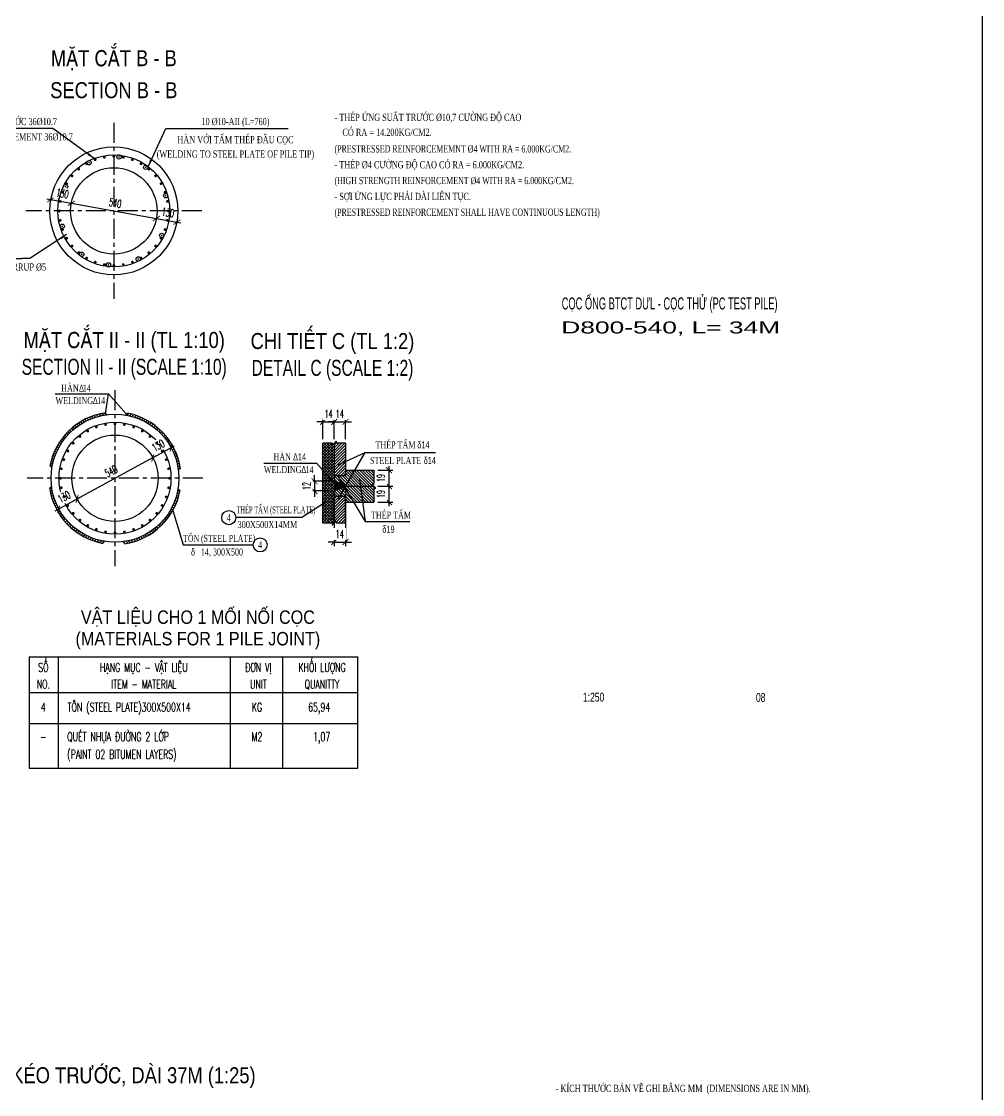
# Model space of a CAD drawing. Extents: x -687 to 808890, y -259 to 107959.
# Drawn here: x 802880 to 808890, y 79269 to 85975 of the extents above; entities that cross this region are included whole.
import ezdxf
from ezdxf.enums import TextEntityAlignment as Align

# ---------------------------------------------------------------- set-up
doc = ezdxf.new("R2010")
doc.units = 0
doc.header["$MEASUREMENT"] = 0
doc.header["$PDMODE"] = 3
doc.linetypes.add('CENTER', pattern=[2, 1.25, -0.25, 0.25, -0.25])
doc.layers.get('0').update_dxf_attribs({"color": 3, "linetype": 'CONTINUOUS'})
doc.layers.get('DEFPOINTS').update_dxf_attribs({"linetype": 'CONTINUOUS'})
for name, color, linetype in [('BORDER', 2, 'CONTINUOUS'), ('COBAN', 3, 'CONTINUOUS'), ('DIMENSION', 4, 'CONTINUOUS'), ('Hatch', 5, 'CONTINUOUS'), ('Kich thuoc', 4, 'CONTINUOUS'), ('KT', 2, 'CONTINUOUS'), ('KTHUOC', 2, 'CONTINUOUS'), ('Net vang', 2, 'CONTINUOUS'), ('Text', 3, 'CONTINUOUS'), ('Thep chu', 1, 'CONTINUOUS'), ('Thep dai', 6, 'CONTINUOUS'), ('Tim', 8, 'CENTER'), ('VIEN', 3, 'CONTINUOUS'), ('VL', 9, 'CONTINUOUS')]:
    doc.layers.add(name, color=color, linetype=linetype)
doc.styles.add('CMB-2', font='VHAVANB.TTF', dxfattribs={"width": 1.5, "height": 2})
doc.styles.add('DIM', font='isocp.shx')
doc.styles.add('HOA', font='VHAVAN.TTF')
doc.styles.add('Kichthuoc', font='romans.shx', dxfattribs={"width": 0.6})
doc.styles.get("Standard").update_dxf_attribs({"font": 'vntimeh.shx', "width": 0.65})
doc.styles.add('SYMBOL', font='greeks.shx', dxfattribs={"width": 0.8})
doc.styles.add('Ten', font='VHARIALN.TTF')
doc.styles.add('THUONG', font='vnsimpleh.shx', dxfattribs={"width": 0.8})
doc.dimstyles.new('10a', dxfattribs={"dimscale": 200, "dimtxt": 0.22, "dimasz": 0.12, "dimexe": 0.12, "dimexo": 0.12, "dimgap": 0.1, "dimtad": 1, "dimdec": 0, "dimlfac": 0.5, "dimzin": 0, "dimdsep": 46, "dimtxsty": 'DIM', "dimblk": 'OBLIQUE', "dimcen": 0.09, "dimdle": 0.12, "dimclrd": 4, "dimclre": 4, "dimclrt": 3, "dimadec": 0, "dimazin": 0, "dimtfac": 1, "dimtdec": 0, "dimtmove": 0, "dimatfit": 0, "dimfxl": 1, "dimtolj": 1, "dimtzin": 0, "dimarcsym": 0})
doc.dimstyles.new('25', dxfattribs={"dimscale": 250, "dimtxt": 0.22, "dimasz": 0.15, "dimexe": 0.15, "dimexo": 0.2, "dimgap": 0.1, "dimtad": 1, "dimdec": 0, "dimzin": 0, "dimdsep": 46, "dimtxsty": 'DIM', "dimblk": 'OBLIQUE', "dimcen": 0.09, "dimdle": 0.15, "dimclrt": 3, "dimadec": 0, "dimazin": 0, "dimtfac": 1, "dimtdec": 0, "dimtix": 1, "dimtmove": 1, "dimatfit": 3, "dimfxl": 1, "dimtolj": 1, "dimtzin": 0, "dimarcsym": 0})
doc.dimstyles.new('Dim 250', dxfattribs={"dimscale": 250, "dimtxt": 0.2, "dimasz": 0.15, "dimexe": 0.1, "dimexo": 0.1, "dimgap": 0.1, "dimtad": 1, "dimdec": 0, "dimlfac": -1, "dimzin": 0, "dimdsep": 46, "dimtxsty": 'Kichthuoc', "dimblk": 'ARCHTICK', "dimcen": 0.1, "dimdle": 0.1, "dimclrd": 4, "dimclre": 4, "dimclrt": 3, "dimadec": 0, "dimazin": 0, "dimtfac": 1, "dimtdec": 0, "dimtix": 1, "dimtmove": 2, "dimatfit": 3, "dimfxl": 1, "dimtfill": 1, "dimtolj": 1, "dimtzin": 0, "dimarcsym": 0})
doc.dimstyles.new('Le 250', dxfattribs={"dimscale": 250, "dimtxt": 0.22, "dimasz": 0.18, "dimexe": 0.1, "dimexo": 0.2, "dimgap": 0.1, "dimtad": 1, "dimdec": 0, "dimzin": 0, "dimdsep": 46, "dimtxsty": 'Kichthuoc', "dimblk": 'ARCHTICK', "dimcen": 0, "dimdle": 0.1, "dimclrd": 2, "dimclre": 2, "dimclrt": 256, "dimadec": 0, "dimazin": 0, "dimtfac": 1, "dimtdec": 0, "dimtix": 1, "dimtmove": 2, "dimatfit": 3, "dimfxl": 1, "dimtolj": 1, "dimtzin": 0, "dimarcsym": 0})

# ---------------------------------------------------------------- blocks, each defined once
blk = doc.blocks.new('_ArchTick')
at = {"color": 0, "linetype": 'ByBlock', "const_width": 0.15}
blk.add_lwpolyline([(-0.5, -0.5), (0.5, 0.5)], dxfattribs=at)
blk = doc.blocks.new('*D332')
at = {"layer": 'Kich thuoc', "color": 4, "lineweight": -2}
for p, q in [((803728.1, 84767.7), (803728.1, 84767.7)), ((803699, 84747.5), (803876.2, 84715.6)), ((803856, 84744.7), (803856, 84744.7))]:
    blk.add_line(p, q, dxfattribs=at)
at = {"layer": 'Kich thuoc', "color": 4, "lineweight": -2, "xscale": 37.5, "yscale": 37.5, "zscale": 37.5}
for p, rotation in [((803723.6, 84743.1), 169.8069667111609), ((803851.6, 84720.1), 349.8069667111608)]:
    blk.add_blockref('_ArchTick', p, dxfattribs=dict(at, rotation=rotation))
at = {"layer": 'Kich thuoc', "color": 3, "insert": (803796.5, 84780.8), "char_height": 50, "attachment_point": 5, "rotation": 349.80697, "style": 'Kichthuoc', "bg_fill": 3, "box_fill_scale": 1.25, "bg_fill_color": 256, "bg_fill_true_color": 13158600, "bg_fill_transparency": 11732736}
blk.add_mtext('\\A1;130', dxfattribs=at)
at = {"layer": 'DEFPOINTS', "color": 0}
for p in [(803723.6, 84743.1), (803851.6, 84720.1), (803851.6, 84720.1)]:
    blk.add_point(p, dxfattribs=at)
blk = doc.blocks.new('*D333')
at = {"layer": 'DEFPOINTS', "color": 0}
for p in [(803192.2, 84838.6), (803723.6, 84743.1), (803723.6, 84743.1)]:
    blk.add_point(p, dxfattribs=at)
at = {"layer": 'Kich thuoc', "color": 4, "lineweight": -2}
for p, q in [((803167.6, 84843), (803748.3, 84738.6)), ((803187.7, 84814), (803187.7, 84814)), ((803719.2, 84718.5), (803719.2, 84718.5))]:
    blk.add_line(p, q, dxfattribs=at)
at = {"layer": 'Kich thuoc', "color": 4, "lineweight": -2, "xscale": 37.5, "yscale": 37.5, "zscale": 37.5}
for p, rotation in [((803192.2, 84838.6), 169.8069667109831), ((803723.6, 84743.1), 349.8069667109831)]:
    blk.add_blockref('_ArchTick', p, dxfattribs=dict(at, rotation=rotation))
at = {"layer": 'Kich thuoc', "color": 3, "insert": (803466.8, 84840), "char_height": 50, "attachment_point": 5, "rotation": 349.80697, "style": 'Kichthuoc', "bg_fill": 3, "box_fill_scale": 1.25, "bg_fill_color": 256, "bg_fill_true_color": 13158600, "bg_fill_transparency": 8900492}
blk.add_mtext('\\A1;540', dxfattribs=at)
blk = doc.blocks.new('*D334')
at = {"layer": 'Kich thuoc', "color": 4, "lineweight": -2}
for p, q in [((803039.6, 84866), (803216.8, 84834.2)), ((803068.6, 84886.2), (803068.6, 84886.2)), ((803196.6, 84863.2), (803196.6, 84863.2))]:
    blk.add_line(p, q, dxfattribs=at)
at = {"layer": 'Kich thuoc', "color": 4, "lineweight": -2, "xscale": 37.5, "yscale": 37.5, "zscale": 37.5}
for p, rotation in [((803064.2, 84861.6), 169.8069667108236), ((803192.2, 84838.6), 349.8069667108236)]:
    blk.add_blockref('_ArchTick', p, dxfattribs=dict(at, rotation=rotation))
at = {"layer": 'Kich thuoc', "color": 3, "insert": (803137, 84899.3), "char_height": 50, "attachment_point": 5, "rotation": 349.80697, "style": 'Kichthuoc', "bg_fill": 3, "box_fill_scale": 1.25, "bg_fill_color": 256, "bg_fill_true_color": 13158600, "bg_fill_transparency": 8900492}
blk.add_mtext('\\A1;130', dxfattribs=at)
at = {"layer": 'DEFPOINTS', "color": 0}
for p in [(803064.2, 84861.6), (803192.2, 84838.6), (803192.2, 84838.6)]:
    blk.add_point(p, dxfattribs=at)
blk = doc.blocks.new('*D408')
at = {"layer": 'DEFPOINTS', "color": 0}
for p in [(804835.7, 83098.8), (804905.7, 83078.8)]:
    blk.add_point(p, dxfattribs=at)
at = {"layer": 'Kich thuoc', "color": 4, "lineweight": -2}
for p, q in [((804835.7, 83073.8), (804835.7, 82696.7)), ((804905.7, 83053.8), (804905.7, 82696.7)), ((804835.7, 82721.7), (804798.2, 82721.7)), ((804835.7, 82721.7), (804905.7, 82721.7)), ((804905.7, 82721.7), (804943.2, 82721.7))]:
    blk.add_line(p, q, dxfattribs=at)
at = {"layer": 'Kich thuoc', "color": 4, "lineweight": -2, "xscale": 37.5, "yscale": 37.5, "zscale": 37.5}
blk.add_blockref('_ArchTick', (804835.7, 82721.7), dxfattribs=at)
at = {"layer": 'Kich thuoc', "color": 4, "lineweight": -2, "xscale": 37.5, "yscale": 37.5, "zscale": 37.5, "rotation": 180}
blk.add_blockref('_ArchTick', (804905.7, 82721.7), dxfattribs=at)
at = {"layer": 'Kich thuoc', "color": 3, "insert": (804870.7, 82771.7), "char_height": 50, "attachment_point": 5, "style": 'Kichthuoc', "bg_fill": 3, "box_fill_scale": 1.25, "bg_fill_color": 256, "bg_fill_true_color": 13158600, "bg_fill_transparency": 2033392}
blk.add_mtext('\\A1;14', dxfattribs=at)
at = {"layer": 'DEFPOINTS', "color": 0}
blk.add_point((804905.7, 82721.7), dxfattribs=at)
blk = doc.blocks.new('_Oblique')
at = {"color": 0, "linetype": 'ByBlock', "lineweight": -2}
blk.add_line((-0.5, -0.5), (0.5, 0.5), dxfattribs=at)
blk = doc.blocks.new('*D409')
at = {"layer": 'DEFPOINTS', "color": 0}
for p in [(804835.7, 83101.3), (804835.7, 83040.7)]:
    blk.add_point(p, dxfattribs=at)
at = {"layer": 'Kich thuoc', "color": 4, "lineweight": -2}
for p, q in [((804810.7, 83101.3), (804688.3, 83101.3)), ((804713.3, 83101.3), (804713.3, 83138.8)), ((804713.3, 83101.3), (804713.3, 83040.7)), ((804810.7, 83040.7), (804688.3, 83040.7)), ((804713.3, 83040.7), (804713.3, 83003.2))]:
    blk.add_line(p, q, dxfattribs=at)
at = {"layer": 'Kich thuoc', "color": 4, "lineweight": -2, "xscale": 37.5, "yscale": 37.5, "zscale": 37.5}
for p, rotation in [((804713.3, 83101.3), 270), ((804713.3, 83040.7), 90)]:
    blk.add_blockref('_ArchTick', p, dxfattribs=dict(at, rotation=rotation))
at = {"layer": 'Kich thuoc', "color": 3, "insert": (804663.3, 83071), "char_height": 50, "attachment_point": 5, "rotation": 90, "style": 'Kichthuoc', "bg_fill": 3, "box_fill_scale": 1.25, "bg_fill_color": 256, "bg_fill_true_color": 13158600, "bg_fill_transparency": 4787272}
blk.add_mtext('\\A1;12', dxfattribs=at)
at = {"layer": 'DEFPOINTS', "color": 0}
blk.add_point((804713.3, 83040.7), dxfattribs=at)
blk = doc.blocks.new('*D410')
at = {"layer": 'Kich thuoc', "color": 4, "lineweight": -2}
for p, q in [((805178.2, 83096.3), (805178.2, 82946.3)), ((805108.1, 83071.3), (805203.2, 83071.3)), ((805108.1, 82971.3), (805203.2, 82971.3))]:
    blk.add_line(p, q, dxfattribs=at)
at = {"layer": 'Kich thuoc', "color": 4, "lineweight": -2, "xscale": 37.5, "yscale": 37.5, "zscale": 37.5}
for p, rotation in [((805178.2, 83071.3), 90), ((805178.2, 82971.3), 270)]:
    blk.add_blockref('_ArchTick', p, dxfattribs=dict(at, rotation=rotation))
at = {"layer": 'Kich thuoc', "color": 3, "insert": (805128.2, 83021.3), "char_height": 50, "attachment_point": 5, "rotation": 90, "style": 'Kichthuoc', "bg_fill": 3, "box_fill_scale": 1.25, "bg_fill_color": 256, "bg_fill_true_color": 13158600, "bg_fill_transparency": 12590892}
blk.add_mtext('\\A1;19', dxfattribs=at)
at = {"layer": 'DEFPOINTS', "color": 0}
for p in [(805083.1, 83071.3), (805083.1, 82971.3), (805178.2, 82971.3)]:
    blk.add_point(p, dxfattribs=at)
blk = doc.blocks.new('*D411')
at = {"layer": 'Kich thuoc', "color": 4, "lineweight": -2}
for p, q in [((805108.1, 83171.3), (805203.2, 83171.3)), ((805178.2, 83196.3), (805178.2, 83046.3)), ((805108.1, 83071.3), (805203.2, 83071.3))]:
    blk.add_line(p, q, dxfattribs=at)
at = {"layer": 'Kich thuoc', "color": 4, "lineweight": -2, "xscale": 37.5, "yscale": 37.5, "zscale": 37.5}
for p, rotation in [((805178.2, 83171.3), 90), ((805178.2, 83071.3), 270)]:
    blk.add_blockref('_ArchTick', p, dxfattribs=dict(at, rotation=rotation))
at = {"layer": 'Kich thuoc', "color": 3, "insert": (805128.2, 83121.3), "char_height": 50, "attachment_point": 5, "rotation": 90, "style": 'Kichthuoc', "bg_fill": 3, "box_fill_scale": 1.25, "bg_fill_color": 256, "bg_fill_true_color": 13158600, "bg_fill_transparency": 12587796}
blk.add_mtext('\\A1;19', dxfattribs=at)
at = {"layer": 'DEFPOINTS', "color": 0}
for p in [(805083.1, 83171.3), (805083.1, 83071.3), (805178.2, 83071.3)]:
    blk.add_point(p, dxfattribs=at)
blk = doc.blocks.new('*D412')
at = {"layer": 'DEFPOINTS', "color": 0}
for p in [(804835.7, 83340), (804905.7, 83340)]:
    blk.add_point(p, dxfattribs=at)
at = {"layer": 'Kich thuoc', "color": 4, "lineweight": -2}
for p, q in [((804835.7, 83365), (804835.7, 83496.9)), ((804905.7, 83365), (804905.7, 83496.9)), ((804835.7, 83471.9), (804798.2, 83471.9)), ((804835.7, 83471.9), (804905.7, 83471.9)), ((804905.7, 83471.9), (804943.2, 83471.9))]:
    blk.add_line(p, q, dxfattribs=at)
at = {"layer": 'Kich thuoc', "color": 4, "lineweight": -2, "xscale": 37.5, "yscale": 37.5, "zscale": 37.5}
blk.add_blockref('_ArchTick', (804835.7, 83471.9), dxfattribs=at)
at = {"layer": 'Kich thuoc', "color": 4, "lineweight": -2, "xscale": 37.5, "yscale": 37.5, "zscale": 37.5, "rotation": 180}
blk.add_blockref('_ArchTick', (804905.7, 83471.9), dxfattribs=at)
at = {"layer": 'Kich thuoc', "color": 3, "insert": (804870.7, 83521.9), "char_height": 50, "attachment_point": 5, "style": 'Kichthuoc', "bg_fill": 3, "box_fill_scale": 1.25, "bg_fill_color": 256, "bg_fill_true_color": 13158600, "bg_fill_transparency": 12591408}
blk.add_mtext('\\A1;14', dxfattribs=at)
at = {"layer": 'DEFPOINTS', "color": 0}
blk.add_point((804905.7, 83471.9), dxfattribs=at)
blk = doc.blocks.new('*D413')
at = {"layer": 'DEFPOINTS', "color": 0}
for p in [(804765.7, 83340), (804835.7, 83340)]:
    blk.add_point(p, dxfattribs=at)
at = {"layer": 'Kich thuoc', "color": 4, "lineweight": -2}
for p, q in [((804765.7, 83365), (804765.7, 83496.9)), ((804835.7, 83365), (804835.7, 83496.9)), ((804765.7, 83471.9), (804728.2, 83471.9)), ((804765.7, 83471.9), (804835.7, 83471.9)), ((804835.7, 83471.9), (804873.2, 83471.9))]:
    blk.add_line(p, q, dxfattribs=at)
at = {"layer": 'Kich thuoc', "color": 4, "lineweight": -2, "xscale": 37.5, "yscale": 37.5, "zscale": 37.5}
blk.add_blockref('_ArchTick', (804765.7, 83471.9), dxfattribs=at)
at = {"layer": 'Kich thuoc', "color": 4, "lineweight": -2, "xscale": 37.5, "yscale": 37.5, "zscale": 37.5, "rotation": 180}
blk.add_blockref('_ArchTick', (804835.7, 83471.9), dxfattribs=at)
at = {"layer": 'Kich thuoc', "color": 3, "insert": (804800.7, 83521.9), "char_height": 50, "attachment_point": 5, "style": 'Kichthuoc', "bg_fill": 3, "box_fill_scale": 1.25, "bg_fill_color": 256, "bg_fill_true_color": 13158600, "bg_fill_transparency": 0}
blk.add_mtext('\\A1;14', dxfattribs=at)
at = {"layer": 'DEFPOINTS', "color": 0}
blk.add_point((804835.7, 83471.9), dxfattribs=at)
blk = doc.blocks.new('*D414')
at = {"layer": 'Kich thuoc', "color": 4, "lineweight": -2}
for p, q in [((803092, 82917), (803250, 83003.1)), ((803240, 82969.2), (803240, 82969.2)), ((803125.9, 82907), (803125.9, 82907))]:
    blk.add_line(p, q, dxfattribs=at)
at = {"layer": 'Kich thuoc', "color": 4, "lineweight": -2, "xscale": 37.5, "yscale": 37.5, "zscale": 37.5}
for p, rotation in [((803228.1, 82991.1), 28.58698925842273), ((803113.9, 82928.9), 208.5869892584228)]:
    blk.add_blockref('_ArchTick', p, dxfattribs=dict(at, rotation=rotation))
at = {"layer": 'Kich thuoc', "color": 3, "insert": (803147.1, 83003.9), "char_height": 50, "attachment_point": 5, "rotation": 28.58699, "style": 'Kichthuoc', "bg_fill": 3, "box_fill_scale": 1.25, "bg_fill_color": 256, "bg_fill_true_color": 13158600, "bg_fill_transparency": 3405626}
blk.add_mtext('\\A1;130', dxfattribs=at)
at = {"layer": 'DEFPOINTS', "color": 0}
for p in [(803228.1, 82991.1), (803228.1, 82991.1), (803113.9, 82928.9)]:
    blk.add_point(p, dxfattribs=at)
blk = doc.blocks.new('*D415')
at = {"layer": 'DEFPOINTS', "color": 0}
for p in [(803702.2, 83249.5), (803702.2, 83249.5), (803228.1, 82991.1)]:
    blk.add_point(p, dxfattribs=at)
at = {"layer": 'Kich thuoc', "color": 4, "lineweight": -2}
for p, q in [((803206.1, 82979.2), (803724.2, 83261.5)), ((803714.2, 83227.6), (803714.2, 83227.6))]:
    blk.add_line(p, q, dxfattribs=at)
at = {"layer": 'Kich thuoc', "color": 4, "lineweight": -2, "xscale": 37.5, "yscale": 37.5, "zscale": 37.5}
for p, rotation in [((803702.2, 83249.5), 28.58698925857877), ((803228.1, 82991.1), 208.5869892585788)]:
    blk.add_blockref('_ArchTick', p, dxfattribs=dict(at, rotation=rotation))
at = {"layer": 'Kich thuoc', "color": 3, "insert": (803441.2, 83164.2), "char_height": 50, "attachment_point": 5, "rotation": 28.58699, "style": 'Kichthuoc', "bg_fill": 3, "box_fill_scale": 1.25, "bg_fill_color": 256, "bg_fill_true_color": 13158600, "bg_fill_transparency": 0}
blk.add_mtext('\\A1;540', dxfattribs=at)
blk = doc.blocks.new('*D416')
at = {"layer": 'Kich thuoc', "color": 4, "lineweight": -2}
for p, q in [((803680.3, 83237.5), (803838.3, 83323.7)), ((803828.4, 83289.8), (803828.4, 83289.8)), ((803714.2, 83227.6), (803714.2, 83227.6))]:
    blk.add_line(p, q, dxfattribs=at)
at = {"layer": 'Kich thuoc', "color": 4, "lineweight": -2, "xscale": 37.5, "yscale": 37.5, "zscale": 37.5}
for p, rotation in [((803816.4, 83311.7), 28.58698925876108), ((803702.2, 83249.5), 208.5869892587611)]:
    blk.add_blockref('_ArchTick', p, dxfattribs=dict(at, rotation=rotation))
at = {"layer": 'Kich thuoc', "color": 3, "insert": (803735.4, 83324.5), "char_height": 50, "attachment_point": 5, "rotation": 28.58699, "style": 'Kichthuoc', "bg_fill": 3, "box_fill_scale": 1.25, "bg_fill_color": 256, "bg_fill_true_color": 13158600, "bg_fill_transparency": 12591408}
blk.add_mtext('\\A1;130', dxfattribs=at)
at = {"layer": 'DEFPOINTS', "color": 0}
for p in [(803816.4, 83311.7), (803816.4, 83311.7), (803702.2, 83249.5)]:
    blk.add_point(p, dxfattribs=at)

msp = doc.modelspace()

# ---------------------------------------------------------------- hatches: boundary and pattern name
at = {"layer": 'VL'}
h = msp.add_hatch(dxfattribs=at)
h.set_pattern_fill('ANSI31', color=256, scale=100, style=0)
h.set_pattern_definition([(45, (29899.795, -25496.306), (-8.83883476, 8.83883476), [])])
h.paths.add_polyline_path([(804905.7, 83340), (804848.2, 83340), (804848.2, 83352.5), (804835.7, 83340), (804835.7, 83136.3), (804905.7, 83136.3)])
h.paths.add_polyline_path([(804905.7, 83006.3), (804835.7, 83006.3), (804835.7, 82839.9), (804848.2, 82852.4), (804848.2, 82839.9), (804905.7, 82839.9)])
h = msp.add_hatch(dxfattribs=at)
h.set_pattern_fill('ANSI31', color=256, scale=100, angle=90, style=0)
h.set_pattern_definition([(135, (29899.795, -25496.306), (-8.83883476, -8.83883476), [])])
h.paths.add_polyline_path([(805083.1, 83058.8), (805095.6, 83058.8), (805083.1, 83071.3), (804905.7, 83071.3), (804905.7, 83063.8), (804835.7, 83041.3), (804835.7, 83006.3), (804905.7, 83006.3), (804905.7, 82971.3), (805083.1, 82971.3)])

# ---------------------------------------------------------------- linework, layer by layer
for centre, radius in [((803457.9, 84790.8), 400), ((803465.2, 83120.3), 270)]:
    msp.add_circle(centre, radius)
at = {"layer": 'BORDER'}
for p, q in [((802929.6, 82005.1), (804984.4, 82005.1)), ((802929.6, 82005.1), (802929.6, 81309.6)), ((804984.4, 81309.6), (804984.4, 82005.1)), ((802929.6, 81309.6), (804984.4, 81309.6))]:
    msp.add_line(p, q, dxfattribs=at)
at = {"layer": 'COBAN'}
for p, q in [((804765.7, 82839.9), (804765.7, 83340)), ((804905.7, 83340), (804905.7, 83136.3)), ((804905.7, 83171.3), (805083.1, 83171.3)), ((804835.7, 82839.9), (804835.7, 83041.3)), ((804905.7, 82839.9), (804905.7, 83006.3))]:
    msp.add_line(p, q, dxfattribs=at)
at = {"layer": 'DIMENSION'}
for p, q in [((803110.1, 82005.1), (803110.1, 81309.6)), ((804187, 81309.6), (804187, 82005.1)), ((804515.3, 81309.6), (804515.3, 82005.1)), ((802929.6, 81782.3), (804984.4, 81782.3)), ((802929.6, 81587.7), (804984.4, 81587.7))]:
    msp.add_line(p, q, dxfattribs=at)
at = {"layer": 'Hatch'}
for centre in [(803303.3, 85092), (803491, 85128), (803658, 85063.7), (803156.2, 84943), (803782, 84885.3), (803135.3, 84694.6), (803757.8, 84638.1), (803257.5, 84520.3), (803610.2, 84490.7), (803424.9, 84453.7)]:
    msp.add_circle(centre, 13.5, dxfattribs=at)
at = {"layer": 'KT'}
for p, q in [((805083.1, 83058.8), (805083.1, 82971.3)), ((804823.2, 82839.9), (804765.7, 82839.9)), ((804823.2, 82827.4), (804848.2, 82852.4)), ((804823.2, 82839.9), (804823.2, 82827.4)), ((804848.2, 82852.4), (804848.2, 82839.9)), ((804905.7, 82839.9), (804848.2, 82839.9))]:
    msp.add_line(p, q, dxfattribs=at)
msp.add_circle((804176.8, 82874.2), 44, dxfattribs=at)
at = {"layer": 'KTHUOC'}
for p, q in [((803092.2, 83648.1), (803423.7, 83648.1)), ((803892.1, 82703.9), (804329, 82703.9))]:
    msp.add_line(p, q, dxfattribs=at)
msp.add_circle((804373, 82703.9), 44, dxfattribs=at)
for points in [[(803405.4, 83529.7), (803407.3, 83516.1), (803420.9, 83517.9)], [(803540.3, 83527.2), (803537.8, 83513.7), (803524.3, 83515.9)], [(803058.3, 83195.5), (803071.8, 83193), (803069.5, 83179.5)], [(803874.5, 83180.1), (803861, 83178.1), (803862.7, 83164.5)], [(803872, 83045.2), (803858.5, 83047.7), (803860.8, 83061.2)], [(803390, 82713.5), (803392.5, 82727), (803406, 82724.7)], [(803524.9, 82710.9), (803523, 82724.5), (803509.4, 82722.8)]]:
    msp.add_solid(points, dxfattribs=at)
at = {"layer": 'Net vang', "const_width": 5.35}
for points in [[(803301.1, 85091.6, 1), (803305.5, 85092.5, 1)], [(803488.9, 85128.9, 1), (803493, 85127.1, 1)], [(803656.9, 85065.6, 1), (803659.2, 85061.7, 1)], [(803154.7, 84941.3, 1), (803157.7, 84944.7, 1)], [(803782.3, 84887.6, 1), (803781.8, 84883.1, 1)], [(803135.1, 84692.4, 1), (803135.5, 84696.9, 1)], [(803759.3, 84639.8, 1), (803756.3, 84636.4, 1)], [(803258.7, 84518.3, 1), (803256.4, 84522.2, 1)], [(803612.4, 84491.1, 1), (803608, 84490.2, 1)], [(803426.9, 84452.8, 1), (803422.8, 84454.6, 1)]]:
    msp.add_lwpolyline(points, format="xyb", close=True, dxfattribs=at)
at = {"layer": 'Thep chu'}
msp.add_lwpolyline([(796062.4, 71239), (808889.6, 71239), (808889.6, 106534.8), (796062.4, 106534.8)], close=True, dxfattribs=at)
at = {"layer": 'Thep chu', "const_width": 8.56}
for points in [[(803284, 85083.5, 1), (803291.4, 85087.8, 1)], [(803337.5, 85109.2, 1), (803345.5, 85112.2, 1)], [(803394.6, 85125.3, 1), (803403, 85126.8, 1)], [(803453.6, 85131.2, 1), (803462.2, 85131.2, 1)], [(803512.8, 85126.8, 1), (803521.2, 85125.3, 1)], [(803570.3, 85112.2, 1), (803578.4, 85109.2, 1)], [(803624.4, 85087.8, 1), (803631.8, 85083.5, 1)], [(803235.8, 85048.8, 1), (803242.4, 85054.4, 1)], [(803673.4, 85054.4, 1), (803680, 85048.8, 1)], [(803194.4, 85006.4, 1), (803199.9, 85012.9, 1)], [(803715.9, 85012.9, 1), (803721.4, 85006.4, 1)], [(803750.6, 84964.7, 1), (803754.8, 84957.3, 1)], [(803123.4, 84727.5, 1), (803121.9, 84735.9, 1)], [(803139.5, 84670.4, 1), (803136.6, 84678.4, 1)], [(803165.3, 84616.9, 1), (803161, 84624.3, 1)], [(803754.8, 84624.3, 1), (803750.6, 84616.9, 1)], [(803199.9, 84568.8, 1), (803194.4, 84575.3, 1)], [(803721.4, 84575.3, 1), (803715.9, 84568.8, 1)], [(803242.4, 84527.3, 1), (803235.8, 84532.8, 1)], [(803291.4, 84493.9, 1), (803284, 84498.2, 1)], [(803631.8, 84498.2, 1), (803624.4, 84493.9, 1)], [(803680, 84532.8, 1), (803673.4, 84527.3, 1)], [(803345.5, 84469.5, 1), (803337.5, 84472.4, 1)], [(803403, 84454.9, 1), (803394.6, 84456.4, 1)], [(803462.2, 84450.4, 1), (803453.6, 84450.4, 1)], [(803521.2, 84456.4, 1), (803512.8, 84454.9, 1)], [(803578.4, 84472.4, 1), (803570.3, 84469.5, 1)], [(803291.2, 83413, 1), (803298.7, 83417.3, 1)], [(803344.7, 83438.7, 1), (803352.7, 83441.7, 1)], [(803401.8, 83454.8, 1), (803410.3, 83456.3, 1)], [(803460.9, 83460.7, 1), (803469.4, 83460.7, 1)], [(803520, 83456.3, 1), (803528.5, 83454.8, 1)], [(803577.6, 83441.7, 1), (803585.6, 83438.7, 1)], [(803201.6, 83335.8, 1), (803207.1, 83342.4, 1)], [(803243.1, 83378.3, 1), (803249.6, 83383.8, 1)], [(803143.8, 83232.7, 1), (803146.7, 83240.8, 1)], [(803129.2, 83175.2, 1), (803130.7, 83183.6, 1)], [(803799.6, 83183.6, 1), (803801.1, 83175.2, 1)], [(803124.8, 83116, 1), (803124.8, 83124.6, 1)], [(803805.6, 83124.6, 1), (803805.6, 83116, 1)], [(803786.5, 83007.9, 1), (803783.6, 82999.9, 1)], [(803801.1, 83065.4, 1), (803799.6, 83057, 1)], [(803728.7, 82904.8, 1), (803723.2, 82898.2, 1)], [(803249.6, 82856.8, 1), (803243.1, 82862.3, 1)], [(803298.7, 82823.4, 1), (803291.2, 82827.7, 1)], [(803639.1, 82827.7, 1), (803631.6, 82823.4, 1)], [(803687.2, 82862.3, 1), (803680.7, 82856.8, 1)], [(803352.7, 82799, 1), (803344.7, 82801.9, 1)], [(803410.3, 82784.3, 1), (803401.8, 82785.8, 1)], [(803469.4, 82779.9, 1), (803460.9, 82779.9, 1)], [(803528.5, 82785.8, 1), (803520, 82784.3, 1)], [(803585.6, 82801.9, 1), (803577.6, 82799, 1)]]:
    msp.add_lwpolyline(points, format="xyb", close=True, dxfattribs=at)
at = {"layer": 'Thep dai'}
msp.add_circle((803465.2, 83120.3), 350, dxfattribs=at)
at = {"layer": 'VIEN'}
for p, q in [((803405.4, 83529.7), (803407.3, 83516.1)), ((803537.8, 83513.7), (803540.3, 83527.2)), ((803071.8, 83193), (803058.3, 83195.5)), ((803874.5, 83180.1), (803861, 83178.1)), ((803858.5, 83047.7), (803872, 83045.2)), ((803392.5, 82727), (803390, 82713.5)), ((803524.9, 82710.9), (803523, 82724.5))]:
    msp.add_line(p, q, dxfattribs=at)

# ---------------------------------------------------------------- texts
at = {"layer": 'Text', "color": 3, "style": 'Ten'}
for s, p in [('mÆt c¾t B - B', (803457.9, 85695.1)), ('Section B - B', (803457.9, 85495.1)), ('mÆt c¾t ii - ii (TL 1:10)', (803522.8, 83934.2)), ('chi tiÕt c (TL 1:2)', (804825, 83927.6)), ('C¾t däc cäc èng btct dù øng lùc D800-540 kÐo tr\xadíc, dµi 37m (1:25)', (802202.5, 79339.9))]:
    msp.add_text(s, height=100, dxfattribs=at).set_placement(p, align=Align.CENTER)
at = {"layer": 'Text'}
for s, height, width, p in [('thÐp øng suÊt tr\xadíc 36%%c10.7', 45, 0.65, (802711.3, 85327)), ('10 %%C10-aii (l=760)', 45, 0.65, (804218.5, 85327)), ('prestressed reinforcement 36%%c10.7', 45, 0.65, (802711.3, 85231.4)), ('hµn víi tÊm thÐp ®Çu cäc', 45, 0.65, (804218.5, 85213.6)), ('(welding to steel plate of pile tip)', 45, 0.65, (804218.5, 85123.6)), ('torsional stirrup %%C5', 45, 0.65, (802739.1, 84418)), ('T«n (steel plate)', 44, 0.6, (804117.5, 82722.7)), (' 14, 300x500', 44, 0.75, (804127.6, 82637.6))]:
    msp.add_text(s, height=height, dxfattribs=dict(at, width=width)).set_placement(p, align=Align.CENTER)
for s, height, width, p in [('- thÐp øng suÊt tr\xadíc %%c10,7 c\xadêng ®é cao', 45, 0.65, (804837.7, 85353)), ('cã rA = 14.200kg/cm2.', 45, 0.65, (804887.1, 85259.4)), ('(prestressed reinforcememnt %%C4 with rA = 6.000kg/cm2.', 45, 0.6, (804837.7, 85156)), ('- thÐp %%C4 c\xadêng ®é cao cã rA = 6.000kg/cm2.', 45, 0.65, (804837.7, 85057)), ('(high strength reinforcement %%C4 with rA = 6.000kg/cm2.', 45, 0.6, (804837.7, 84958)), ('- sîi øng lùc ph¶i dµi liªn tôc.', 45, 0.65, (804837.7, 84859)), ('(prestressed reinforcement shall have continuous length)', 45, 0.6, (804837.7, 84760)), ('Hµn  14', 44, 0.75, (803129.1, 83661.1)), ('welding  14', 44, 0.75, (803093.2, 83583.6)), ('ThÐp tÊm', 44, 0.75, (805093.6, 83306.8)), ('Hµn', 44, 0.75, (804456.5, 83231.8)), ('ThÐp tÊm (steel plate)', 44, 0.5, (804224.6, 82901.4)), ('300x500x14mm', 44, 0.7, (804231.4, 82809.1)), ('- kÝch th\xadíc b¶n vÏ ghi b»ng mm  (dimensions are in mm).', 45, 0.65, (806221, 79285.3))]:
    msp.add_text(s, height=height, dxfattribs=dict(at, width=width)).set_placement(p)
at = {"layer": 'Text', "color": 2, "style": 'CMB-2'}
for s, width, p, p2 in [('Cäc èng btct d\xadl - cäc thö (PC test Pile) ', 0.613123, (806258.5, 84175), (807623.9, 84175)), ('D800-540, L= 34m', 1.608333, (806255.7, 84025), (807623.9, 84025))]:
    msp.add_text(s, height=75, dxfattribs=dict(at, width=width)).set_placement(p, p2, align=Align.FIT)
at = {"layer": 'Text', "color": 3, "style": 'Ten', "width": 0.85}
for s, p in [('section ii - ii (scale 1:10)', (803522.8, 83766.9)), ('detail c (scale 1:2)', (804825, 83760.2))]:
    msp.add_text(s, height=100, dxfattribs=at).set_placement(p, align=Align.CENTER)
at = {"layer": 'Text'}
for s, height, style, width, p in [('D', 44, 'SYMBOL', 0.75, (803240.6, 83661.1)), ('D', 44, 'SYMBOL', 0.75, (803327.1, 83583.6)), ('d14', 44, 'SYMBOL', 0.75, (805355.7, 83306.8)), ('D14', 44, 'SYMBOL', 0.75, (804578.7, 83231.8)), ('d14', 44, 'SYMBOL', 0.75, (805395.5, 83209.4)), ('d19', 44, 'SYMBOL', 0.75, (805137.2, 82779.5)), ('d', 44, 'SYMBOL', 0.75, (803940.6, 82637.6)), ('t«n (steel plate)300x500x14', 55, 'THUONG', 0.65, (803169.2, 81662.5)), ('quÐt nhùa ®\xadêng 2 líp', 55, 'THUONG', 0.65, (803166.8, 81477.7)), ('(paint 02 bitumen layers)', 55, 'THUONG', 0.65, (803166.8, 81368))]:
    msp.add_text(s, height=height, dxfattribs=dict(at, style=style, width=width)).set_placement(p)
at = {"layer": 'Text', "width": 0.7}
for p in [(804176.8, 82874.2), (804373, 82703.9)]:
    msp.add_text('4', height=44, dxfattribs=at).set_placement(p, align=Align.MIDDLE)
at = {"layer": 'Text'}
for s, height, style, width, p in [('vËt liÖu cho 1 mèi nèi cäc', 83.81, 'HOA', 0.9, (803983.6, 82210.4)), ('(materials for 1 pile joint)', 83.81, 'HOA', 0.9, (803983.6, 82075.9)), ('sè', 55, 'THUONG', 0.65, (803017.3, 81910.4)), ('h¹ng môc - vËt liÖu', 55, 'THUONG', 0.65, (803645.5, 81910.4)), ('®¬n vÞ', 55, 'THUONG', 0.65, (804361.7, 81910.4)), ('khèi l\xadîng', 55, 'THUONG', 0.65, (804760, 81910.4)), ('no.', 55, 'THUONG', 0.65, (803017.3, 81805.5)), ('item - material', 55, 'THUONG', 0.65, (803645.5, 81805.5)), ('unit', 55, 'THUONG', 0.65, (804361.7, 81805.5)), ('quanitty', 55, 'THUONG', 0.65, (804760, 81805.5)), ('4', 55, 'THUONG', 0.65, (803017.3, 81662.5)), ('kg', 55, 'THUONG', 0.65, (804352.9, 81662.5)), ('-', 55, 'THUONG', 0.65, (803017.3, 81477.7)), ('m2', 55, 'THUONG', 0.65, (804352.9, 81477.7))]:
    msp.add_text(s, height=height, dxfattribs=dict(at, style=style, width=width)).set_placement(p, align=Align.CENTER)
at = {"layer": 'Text', "color": 4, "style": 'Ten', "width": 0.85}
for s, p in [('1:250', (806457.7, 81724.9)), ('08', (807502.4, 81723.3))]:
    msp.add_text(s, height=55, dxfattribs=at).set_placement(p, align=Align.CENTER)
at = {"layer": 'Text', "style": 'THUONG', "width": 0.65}
for s, p in [('65,94', (804810.9, 81662.5)), ('1,07', (804810.9, 81477.7))]:
    msp.add_text(s, height=55, dxfattribs=at).set_placement(p, align=Align.RIGHT)

# ---------------------------------------------------------------- leaders
at = {"layer": 'Kich thuoc'}
for points in [[(803334.6, 85118.4), (803077.1, 85306.7), (802825.8, 85306.7)], [(803671.8, 85066.6), (803782.7, 85306.7), (804548.7, 85306.7)], [(802378, 84629.6), (802478.5, 84493.3), (802882.2, 84493.3)], [(803161.8, 84642.9), (802933.3, 84493.3), (802882.2, 84493.3)]]:
    msp.add_leader(points, dimstyle='Le 250', override={"dimtad": 0}, dxfattribs=at)
at = {"layer": 'KTHUOC'}
for points in [[(803406.4, 83522.9), (803423.7, 83648.1)], [(803534.8, 83523.3), (803423.7, 83648.1)], [(804860.7, 83204.9), (805029.9, 83282.2)], [(804993.9, 83116.3), (805029.9, 82850.4)], [(803826.3, 82918.5), (803892.1, 82703.9)]]:
    msp.add_leader(points, dimstyle='10a', dxfattribs=at)

# ---------------------------------------------------------------- next in the draw order: dimensions: what is measured, and where the dimension line sits
at = {"layer": 'Kich thuoc'}
for p1, p2, picture, middle in [((803723.6, 84743.1), (803851.6, 84720.1), '*D332', (803796.5, 84780.8)), ((803113.9, 82928.9), (803228.1, 82991.1), '*D414', (803147.1, 83003.9))]:
    dim = msp.add_aligned_dim(p1=p1, p2=p2, distance=0, dimstyle='Dim 250', dxfattribs=at)
    dim.commit()
    dim.dimension.update_dxf_attribs({"geometry": picture, "text_midpoint": middle})
dim = msp.add_linear_dim(base=(804905.7, 82721.7), p1=(804835.7, 83098.8), p2=(804905.7, 83078.8), dimstyle='Dim 250', override={"dimlfac": 0.2}, dxfattribs=at)
dim.commit()
dim.dimension.update_dxf_attribs({"geometry": '*D408', "text_midpoint": (804870.7, 82771.7)})

# ---------------------------------------------------------------- next in the draw order: hatches: boundary and pattern name
at = {"layer": 'VL'}
h = msp.add_hatch(dxfattribs=at)
h.set_pattern_fill('ANSI31', color=256, scale=100, angle=90, style=0)
h.set_pattern_definition([(135, (789256.914, 85384.802), (-8.838835, -8.838835), [])])
h.paths.add_polyline_path([(804905.7, 83136.3), (804835.7, 83136.3), (804835.7, 83101.3), (804905.7, 83078.8), (804905.7, 83071.3), (805083.1, 83071.3), (805070.6, 83083.8), (805083.1, 83083.8), (805083.1, 83171.3), (804905.7, 83171.3)])

# ---------------------------------------------------------------- next in the draw order: linework, layer by layer
at = {"layer": 'COBAN'}
for p, q in [((804835.7, 83340), (804835.7, 83098.8)), ((804905.7, 83063.8), (804905.7, 83078.8)), ((804905.7, 83071.3), (805083.1, 83071.3)), ((804905.7, 82971.3), (805083.1, 82971.3))]:
    msp.add_line(p, q, dxfattribs=at)
at = {"layer": 'KTHUOC'}
msp.add_solid([(803055.8, 83060.5), (803069.4, 83062.5), (803067.6, 83076.1)], dxfattribs=at)
at = {"layer": 'Thep chu', "const_width": 8.56}
for points in [[(803792.4, 84854.2, 1), (803793.9, 84845.7, 1)], [(803798.3, 84795.1, 1), (803798.3, 84786.6, 1)], [(803793.9, 84735.9, 1), (803792.4, 84727.5, 1)], [(803779.2, 84678.4, 1), (803776.3, 84670.4, 1)], [(803130.7, 83057, 1), (803129.2, 83065.4, 1)], [(803146.7, 82999.9, 1), (803143.8, 83007.9, 1)], [(803207.1, 82898.2, 1), (803201.6, 82904.8, 1)]]:
    msp.add_lwpolyline(points, format="xyb", close=True, dxfattribs=at)
at = {"layer": 'VIEN'}
msp.add_line((803055.8, 83060.5), (803069.4, 83062.5), dxfattribs=at)

# ---------------------------------------------------------------- next in the draw order: dimensions: what is measured, and where the dimension line sits
at = {"layer": 'Kich thuoc'}
for p1, p2, picture, middle in [((803192.2, 84838.6), (803723.6, 84743.1), '*D333', (803466.8, 84840)), ((803228.1, 82991.1), (803702.2, 83249.5), '*D415', (803441.2, 83164.2))]:
    dim = msp.add_aligned_dim(p1=p1, p2=p2, distance=0, dimstyle='Dim 250', dxfattribs=at)
    dim.commit()
    dim.dimension.update_dxf_attribs({"geometry": picture, "text_midpoint": middle})

# ---------------------------------------------------------------- next in the draw order: leaders
at = {"layer": 'KTHUOC'}
for points in [[(804860.7, 82990.1), (805029.9, 83282.2), (805469.2, 83282.2)], [(804855.8, 83136.8), (805029.9, 82850.4), (805309.6, 82850.4)]]:
    msp.add_leader(points, dimstyle='10a', dxfattribs=at)

# ---------------------------------------------------------------- next in the draw order: linework, layer by layer
at = {"layer": 'Thep chu', "const_width": 8.56}
for points in [[(803776.3, 84911.3, 1), (803779.2, 84903.2, 1)], [(803168.2, 83286.8, 1), (803172.5, 83294.2, 1)], [(803172.5, 82946.4, 1), (803168.2, 82953.8, 1)], [(803762.1, 82953.8, 1), (803757.8, 82946.4, 1)]]:
    msp.add_lwpolyline(points, format="xyb", close=True, dxfattribs=at)
at = {"layer": 'Tim', "ltscale": 100}
for p, q in [((803457.9, 85340.8), (803457.9, 84240.8)), ((803465.2, 83670.3), (803465.2, 82570.3)), ((804015.2, 83120.3), (802915.2, 83120.3))]:
    msp.add_line(p, q, dxfattribs=at)
at = {"layer": 'VIEN'}
for start, end in [(98.30968, 169.53371), (188.30968, 259.53371), (278.30968, 349.53371)]:
    msp.add_arc((803465.2, 83120.3), 413.7, start, end, dxfattribs=at)

# ---------------------------------------------------------------- next in the draw order: dimensions: what is measured, and where the dimension line sits
at = {"layer": 'Kich thuoc'}
for p1, p2, picture, middle in [((803064.2, 84861.6), (803192.2, 84838.6), '*D334', (803137, 84899.3)), ((803702.2, 83249.5), (803816.4, 83311.7), '*D416', (803735.4, 83324.5))]:
    dim = msp.add_aligned_dim(p1=p1, p2=p2, distance=0, dimstyle='Dim 250', dxfattribs=at)
    dim.commit()
    dim.dimension.update_dxf_attribs({"geometry": picture, "text_midpoint": middle})
dim = msp.add_linear_dim(base=(804905.7, 83471.9), p1=(804835.7, 83340), p2=(804905.7, 83340), dimstyle='Dim 250', override={"dimlfac": 0.2}, dxfattribs=at)
dim.commit()
dim.dimension.update_dxf_attribs({"geometry": '*D412', "text_midpoint": (804870.7, 83521.9)})
dim = msp.add_linear_dim(base=(804713.3, 83040.7), p1=(804835.7, 83101.3), p2=(804835.7, 83040.7), angle=90, dimstyle='Dim 250', override={"dimlfac": 0.2}, dxfattribs=at)
dim.commit()
dim.dimension.update_dxf_attribs({"geometry": '*D409', "text_midpoint": (804663.3, 83071)})
dim = msp.add_linear_dim(base=(805178.2, 82971.3), p1=(805083.1, 83071.3), p2=(805083.1, 82971.3), angle=90, text='19', dimstyle='Dim 250', override={"dimlfac": 0.2}, dxfattribs=at)
dim.commit()
dim.dimension.update_dxf_attribs({"geometry": '*D410', "text_midpoint": (805128.2, 83021.3)})

# ---------------------------------------------------------------- next in the draw order: hatches: boundary and pattern name
at = {"layer": 'Hatch'}
h = msp.add_hatch(dxfattribs=at)
h.set_pattern_fill('ANSI31', color=256, scale=114.285714, style=0)
h.set_pattern_definition([(45, (800657.011, 80208.764), (-10.101525, 10.101525), [])])
h.paths.add_polyline_path([(803540.3, 83527.2), (803537.8, 83513.7, -0.321181), (803861, 83178.1), (803874.5, 83180.1, 0.321181)])
h.paths.add_polyline_path([(803069.4, 83062.5), (803055.8, 83060.5, 0.321181), (803390, 82713.5), (803392.5, 82727, -0.321181)])
h = msp.add_hatch(dxfattribs=at)
h.set_pattern_fill('ANSI31', color=256, scale=114.285714, angle=90, style=0)
h.set_pattern_definition([(135, (800657.011, 80208.764), (-10.101525, -10.101525), [])])
h.paths.add_polyline_path([(803058.3, 83195.5), (803071.8, 83193, -0.321181), (803407.3, 83516.1), (803405.4, 83529.7, 0.321181)])
h.paths.add_polyline_path([(803523, 82724.5), (803524.9, 82710.9, 0.321181), (803872, 83045.2), (803858.5, 83047.7, -0.321181)])
at = {"layer": 'KT'}
msp.add_hatch(color=256, dxfattribs=at).paths.add_polyline_path([(804835.7, 83101.3), (804835.7, 83041.3), (804905.7, 83063.8), (804905.7, 83078.8)])

# ---------------------------------------------------------------- next in the draw order: linework, layer by layer
for centre, radius in [((803457.9, 84790.8), 270), ((803465.2, 83120.3), 400)]:
    msp.add_circle(centre, radius)
at = {"layer": 'COBAN'}
for p, q in [((804905.7, 83136.3), (804835.7, 83136.3)), ((804835.7, 83101.3), (804835.7, 83041.3)), ((804905.7, 83078.8), (804835.7, 83101.3)), ((804905.7, 83063.8), (804835.7, 83041.3)), ((804905.7, 83006.3), (804835.7, 83006.3))]:
    msp.add_line(p, q, dxfattribs=at)
at = {"layer": 'Thep chu', "const_width": 8.56}
for points in [[(803161, 84957.3, 1), (803165.3, 84964.7, 1)], [(803136.6, 84903.2, 1), (803139.5, 84911.3, 1)], [(803121.9, 84845.7, 1), (803123.4, 84854.2, 1)], [(803117.5, 84786.6, 1), (803117.5, 84795.1, 1)], [(803631.6, 83417.3, 1), (803639.1, 83413, 1)], [(803680.7, 83383.8, 1), (803687.2, 83378.3, 1)], [(803723.2, 83342.4, 1), (803728.7, 83335.8, 1)], [(803757.8, 83294.2, 1), (803762.1, 83286.8, 1)], [(803783.6, 83240.8, 1), (803786.5, 83232.7, 1)]]:
    msp.add_lwpolyline(points, format="xyb", close=True, dxfattribs=at)
at = {"layer": 'Thep dai'}
msp.add_circle((803457.9, 84790.8), 350, dxfattribs=at)
at = {"layer": 'Tim', "ltscale": 100}
msp.add_line((804007.9, 84790.8), (802907.9, 84790.8), dxfattribs=at)
at = {"layer": 'VIEN'}
msp.add_arc((803465.2, 83120.3), 413.7, 8.30968, 79.53371, dxfattribs=at)

# ---------------------------------------------------------------- next in the draw order: texts
at = {"layer": 'Text', "width": 0.75}
for s, p in [('welding  14', (804396.3, 83152.4)), ('ThÐp tÊm', (805065.6, 82867.9))]:
    msp.add_text(s, height=44, dxfattribs=at).set_placement(p)
at = {"layer": 'Text', "style": 'SYMBOL', "width": 0.75}
msp.add_text('D', height=44, dxfattribs=at).set_placement((804630.2, 83152.4))

# ---------------------------------------------------------------- next in the draw order: dimensions: what is measured, and where the dimension line sits
at = {"layer": 'Kich thuoc'}
dim = msp.add_linear_dim(base=(804835.7, 83471.9), p1=(804765.7, 83340), p2=(804835.7, 83340), dimstyle='Dim 250', override={"dimlfac": 0.2}, dxfattribs=at)
dim.commit()
dim.dimension.update_dxf_attribs({"geometry": '*D413', "text_midpoint": (804800.7, 83521.9)})
dim = msp.add_linear_dim(base=(805178.2, 83071.3), p1=(805083.1, 83171.3), p2=(805083.1, 83071.3), angle=90, text='19', dimstyle='Dim 250', override={"dimlfac": 0.2}, dxfattribs=at)
dim.commit()
dim.dimension.update_dxf_attribs({"geometry": '*D411', "text_midpoint": (805128.2, 83121.3)})

# ---------------------------------------------------------------- next in the draw order: leaders
at = {"layer": 'KT'}
msp.add_leader([(804802.6, 82983), (804633.5, 82874.2), (804220.8, 82874.2)], dimstyle='25', override={"dimtix": 0}, dxfattribs=at)
at = {"layer": 'KTHUOC'}
msp.add_leader([(804848.4, 83076.7), (804726.8, 83213.4), (804396.2, 83213.4)], dimstyle='10a', dxfattribs=at)

# ---------------------------------------------------------------- next in the draw order: hatches: boundary and pattern name
at = {"layer": 'VL'}
h = msp.add_hatch(dxfattribs=at)
h.set_pattern_fill('ANSI37', color=256, scale=100, style=0)
h.set_pattern_definition([(45, (789168.968, 85384.802), (-8.838835, 8.838835), []), (135, (789168.968, 85384.802), (-8.838835, -8.838835), [])])
h.paths.add_polyline_path([(804835.7, 83340), (804823.2, 83327.5), (804823.2, 83340), (804765.7, 83340), (804765.7, 82839.9), (804823.2, 82839.9), (804823.2, 82827.4), (804835.7, 82839.9), (804835.7, 83041.3), (804835.7, 83101.3)])

# ---------------------------------------------------------------- next in the draw order: linework, layer by layer
at = {"layer": 'KT'}
for p, q in [((804823.2, 83327.5), (804848.2, 83352.5)), ((804848.2, 83352.5), (804848.2, 83340)), ((804823.2, 83340), (804765.7, 83340)), ((804823.2, 83340), (804823.2, 83327.5)), ((804905.7, 83340), (804848.2, 83340)), ((805083.1, 83171.3), (805083.1, 83083.8)), ((805070.6, 83083.8), (805083.1, 83083.8)), ((805095.6, 83058.8), (805070.6, 83083.8)), ((805083.1, 83058.8), (805095.6, 83058.8))]:
    msp.add_line(p, q, dxfattribs=at)

# ---------------------------------------------------------------- next in the draw order: texts
at = {"layer": 'Text', "width": 0.75}
msp.add_text('steel plate', height=44, dxfattribs=at).set_placement((805059.4, 83209.4))

doc.saveas('drawing.dxf')
